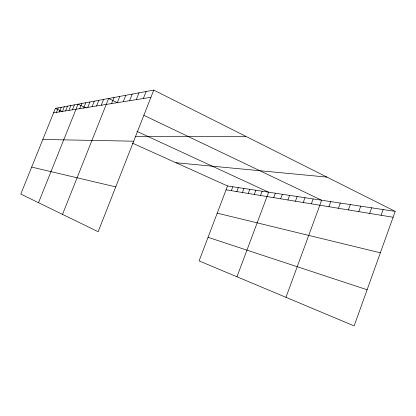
<?xml version="1.0" encoding="UTF-8"?>
<svg xmlns="http://www.w3.org/2000/svg" width="416" height="416" viewBox="0 0 416 416"><rect width="100%" height="100%" fill="white"/><g stroke="black" fill="none" stroke-linecap="round" stroke-linejoin="round"><path stroke-width="0.62" d="M395.2 211.385L354.151 325.92L199.103 260.905L227.531 185.968L395.2 211.385L153.759 90.08L55.359 108.415L20.8 194.074L98.155 231.722L153.759 90.08M381.092 215.28L383.152 209.56M358.758 211.614L360.734 206.164M369.658 213.403L371.675 207.818M348.358 209.903L350.298 204.578M328.921 206.71L330.782 201.62M338.421 208.27L340.324 203.065M285.969 297.331L321.651 200.236L143.874 115.336M303.228 202.493L304.996 197.714M311.355 203.83L313.154 198.952M287.908 199.976L289.614 195.38M295.417 201.209L297.154 196.524M236.98 276.786L268.632 192.202L136.854 131.357M273.712 197.647L275.366 193.222M280.675 198.791L282.355 194.282M254.285 194.459L255.861 190.263M260.53 195.484L262.132 191.214M236.792 191.584L238.3 187.6M242.429 192.509L243.953 188.458M248.253 193.466L249.808 189.348M231.343 190.689L232.825 186.774M129.574 100.708L132.189 94.099M136.271 99.642L138.954 92.841M143.374 98.514L146.13 91.499M111.618 103.568L114.031 97.484M117.276 102.669L119.756 96.418M123.256 101.717L125.798 95.29M96.574 105.966L98.826 100.318M101.291 105.217L103.594 99.429M62.53 214.386L108.607 98.493L117.832 102.898M38.522 202.701L78.021 104.192L86.2 107.973M79.752 108.649L81.822 103.485M83.678 108.02L85.79 102.747M87.781 107.37L89.939 101.972M92.076 106.683L94.281 101.166M59.374 111.894L61.214 107.323M62.436 111.405L64.308 106.746M65.624 110.9L67.532 106.148M68.936 110.37L70.886 105.524M72.394 109.819L74.381 104.874M56.425 112.362L58.23 107.879M53.586 112.814L150.92 97.308M135.236 136.469L245.783 136.313M42.838 139.459L133.697 141.19M175.968 162.744L326.971 177.107M226.07 189.826L393.099 217.251M31.689 167.086L115.757 186.893M217.22 213.148L380.354 252.808M208.052 237.318L367.115 289.754M55.359 108.415L62.431 111.602M132.48 143.156L227.531 185.968"/></g></svg>
